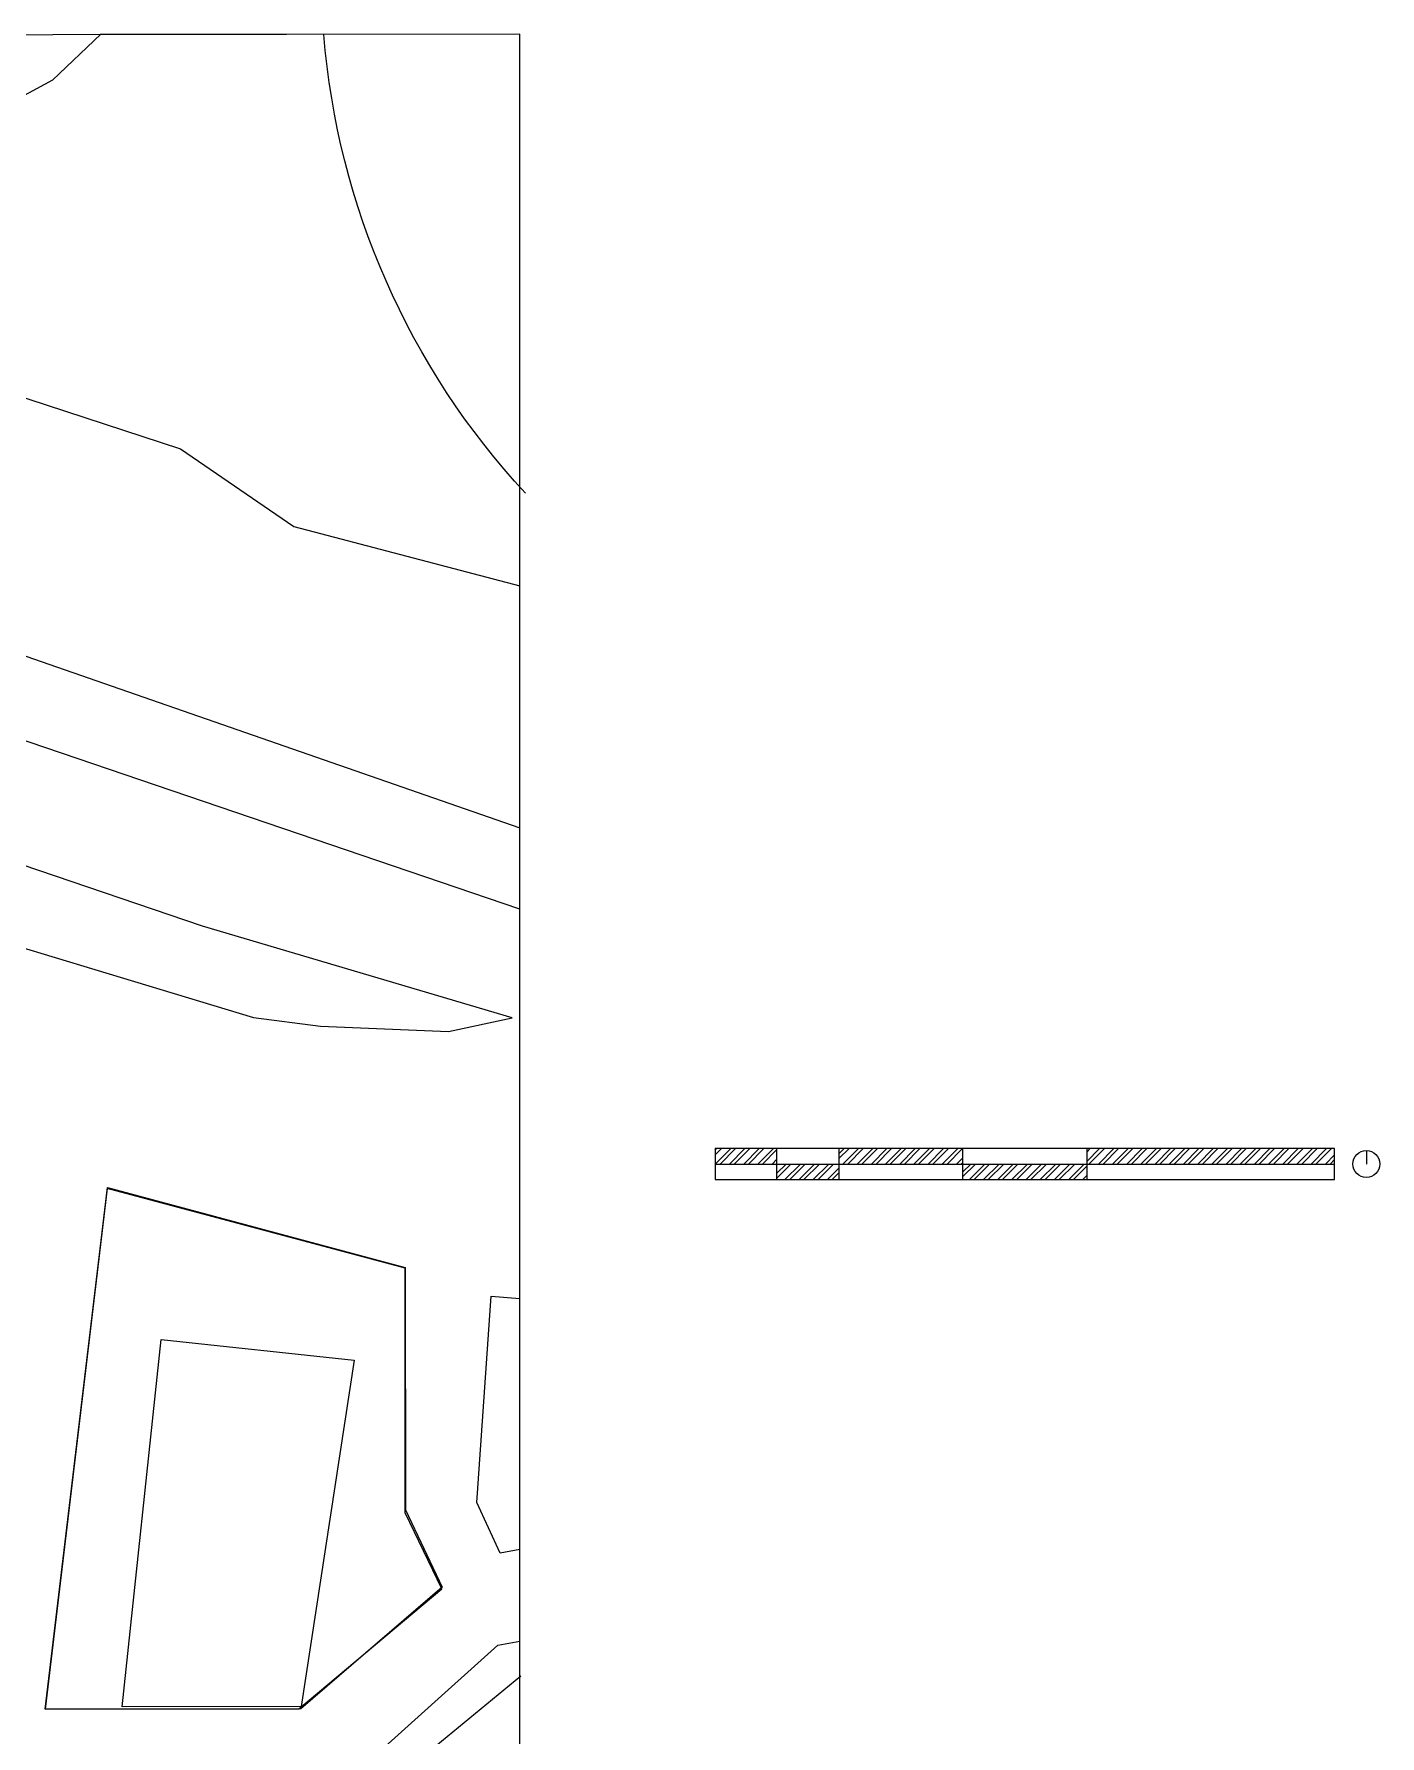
# Model space of a CAD drawing. Header units: metres. Extents: x -48 to 2360, y -1392 to 453.
# Drawn here: x 943.3 to 1052, y -976 to -838.7 of the extents above; entities that cross this region are included whole.
import ezdxf

# ---------------------------------------------------------------- set-up
doc = ezdxf.new("R2010")
doc.units = ezdxf.units.M
for name, color, linetype, lineweight in [('estructuras', 255, 'Continuous', 20), ('TODO', 210, 'Continuous', 5), ('trazo', 7, 'Continuous', 18)]:
    doc.layers.add(name, color=color, linetype=linetype, lineweight=lineweight)

msp = doc.modelspace()

# ---------------------------------------------------------------- hatches: boundary and pattern name
at = {"layer": 'trazo', "ltscale": 7, "transparency": 33554559}
h = msp.add_hatch(dxfattribs=at)
h.set_pattern_fill('ANSI32', color=256, scale=0.085)
h.set_pattern_definition([(45, (110.7697, -1049.0817), (-0.5724913, 0.5724913), []), (45, (111.1514, -1049.0817), (-0.5724913, 0.5724913), [])])
h.paths.add_polyline_path([(1003.29, -929.82), (1003.29, -928.57), (998.29, -928.57), (998.29, -929.82)])
h.paths.add_polyline_path([(1008.29, -931.07), (1008.29, -929.82), (1003.29, -929.82), (1003.29, -931.07)])
h.paths.add_polyline_path([(1018.29, -929.82), (1018.29, -928.57), (1008.29, -928.57), (1008.29, -929.82)])
h.paths.add_polyline_path([(1028.29, -931.07), (1028.29, -929.82), (1018.29, -929.82), (1018.29, -931.07)])
h.paths.add_polyline_path([(1028.29, -928.57), (1028.29, -929.82), (1048.29, -929.82), (1048.29, -928.57)])

# ---------------------------------------------------------------- linework, layer by layer
at = {"layer": 'estructuras', "ltscale": 7, "transparency": 33554559}
for points in [[(1048.29, -931.07), (1048.29, -928.57), (998.29, -928.57), (998.29, -931.07), (1048.29, -931.07)], [(1003.29, -931.07), (1003.29, -928.57)], [(1008.29, -928.57), (1008.29, -931.07)], [(1018.29, -931.07), (1018.29, -928.57)], [(1028.29, -928.57), (1028.29, -931.07)], [(998.29, -929.82), (1048.29, -929.82)]]:
    msp.add_lwpolyline(points, dxfattribs=at)
at = {"layer": 'TODO', "transparency": 33554687}
msp.add_lwpolyline([(982.53, -1068.66), (982.53, -838.66), (662.21, -839.11), (662.33, -929.63), (662.53, -1069.67)], close=True, dxfattribs=at)
at = {"layer": 'TODO', "transparency": 33554687, "flags": 128}
for points in [[(982.53, -909.27), (775.91, -838.95)], [(798.96, -838.92), (982.53, -902.69)], [(710.95, -839.04), (836.8, -878.78), (868.18, -889.91), (961.05, -918.01), (966.45, -918.71), (976.78, -919.12), (981.93, -918.02), (956.92, -910.62), (839.36, -870.66), (747.18, -838.99)], [(982.53, -960.91), (980.95, -961.21), (979.08, -957.14), (980.22, -940.49), (982.53, -940.67)], [(950.44, -973.61), (953.58, -943.99)], [(953.58, -943.99), (969.18, -945.65)], [(969.18, -945.65), (964.89, -973.59)], [(982.53, -999.18), (943.41, -984.53), (944.19, -977.74), (967.63, -980.45), (980.77, -968.63), (982.53, -968.33)], [(970.27, -981.27), (982.62, -971.12)], [(964.89, -973.59), (950.44, -973.61)]]:
    msp.add_lwpolyline(points, dxfattribs=at)
msp.add_lwpolyline([(982.99, -875.69, -0.168421), (966.72, -838.7), (948.73, -838.65), (944.82, -842.37), (920.09, -855.75), (913.48, -858.48), (955.15, -872.11), (964.31, -878.38), (982.53, -883.16)], format="xyb", dxfattribs=at)
msp.add_lwpolyline([(949.25, -931.71), (973.28, -938.16), (973.31, -957.71), (976.28, -963.97), (964.87, -973.77), (944.22, -973.8)], close=True, dxfattribs=at)
at = {"layer": 'trazo', "ltscale": 7, "transparency": 33554559}
for points in [[(1050.86, -928.73), (1050.86, -929.82)], [(944.22, -973.8), (964.7, -973.79), (976.24, -964.1), (973.29, -957.95), (973.28, -938.22), (949.24, -931.79), (944.22, -973.8)]]:
    msp.add_lwpolyline(points, dxfattribs=at)
msp.add_circle((1050.86, -929.82), 1.09, dxfattribs=at)

doc.saveas('drawing.dxf')
